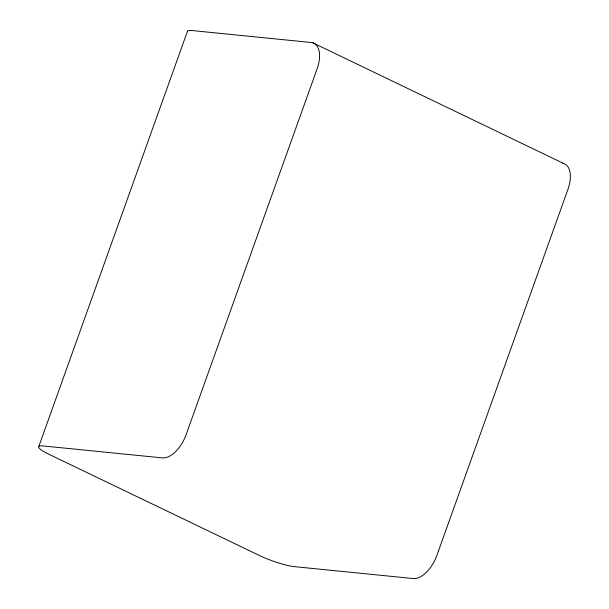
<?xml version="1.0" encoding="UTF-8"?>
<svg xmlns="http://www.w3.org/2000/svg" width="609" height="609" viewBox="0 0 609 609"><rect width="100%" height="100%" fill="white"/><g stroke="black" fill="none" stroke-linecap="round" stroke-linejoin="round"><path stroke-width="0.91" d="M38.778 446.542L187.519 31.12M313.003 42.889L563.789 163.539M562.564 163.22A26.613 14.304 -64.3 0 1 567.938 189.346L436.904 555.317A26.613 14.304 -64.3 0 1 413.184 578.55L294.284 566.629A26.613 4.301 19.7 0 1 259.198 555.408L48.857 454.223A26.613 4.301 19.7 0 1 43.498 445.978L162.397 457.899A26.613 14.304 -64.3 0 0 186.118 434.666L317.152 68.703A26.613 14.304 -64.3 0 0 311.138 42.485L192.238 30.564A26.613 4.301 19.7 0 0 187.366 31.668"/></g></svg>
